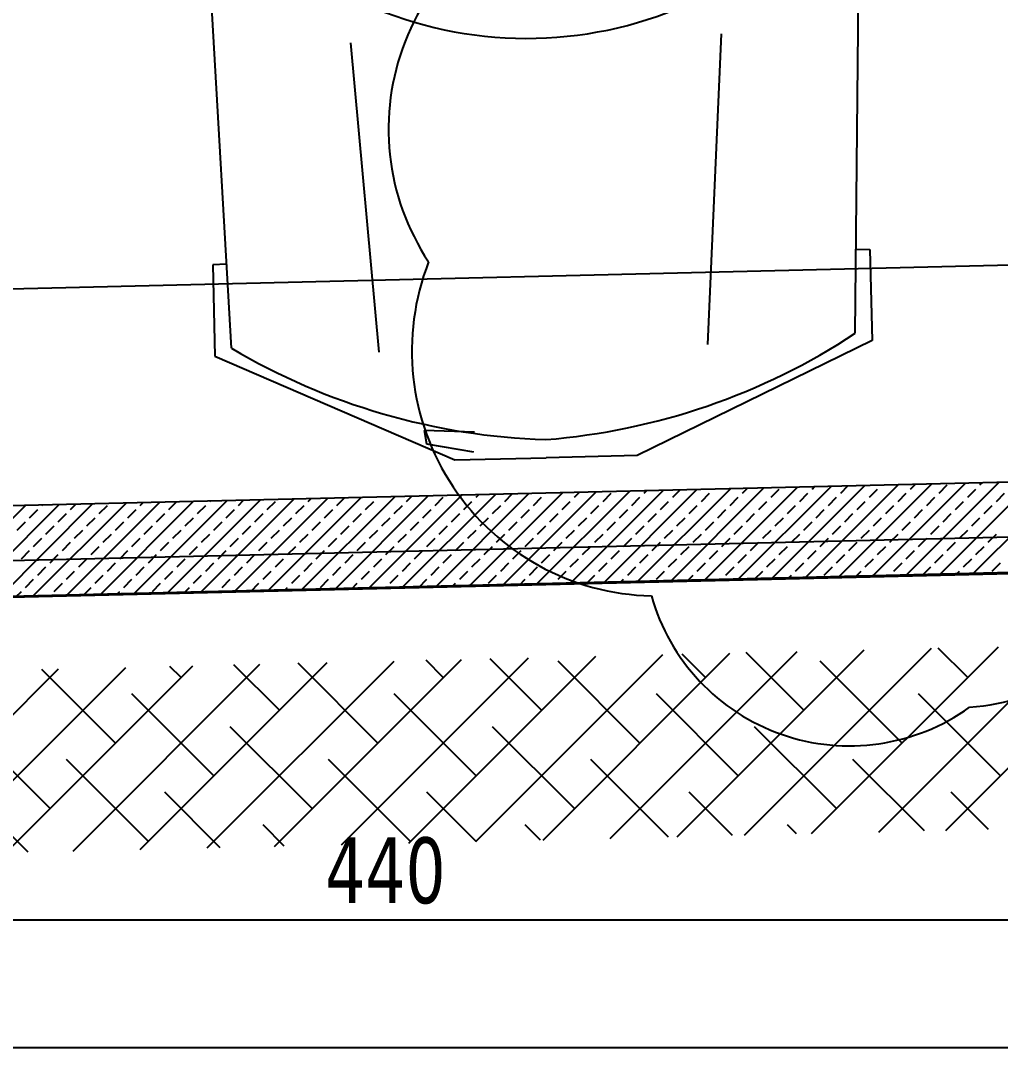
# Model space of a CAD drawing. Header units: millimetres. Extents: x 43168.9 to 43194.6, y -25545.1 to -25543.4.
# Drawn here: x 43169.6669 to 43169.7206, y -25544.7989 to -25544.7426 of the extents above; entities that cross this region are included whole.
import ezdxf

# ---------------------------------------------------------------- set-up
doc = ezdxf.new("R2010")
doc.units = ezdxf.units.MM
doc.header["$LTSCALE"] = 200
doc.linetypes.add('DASHDOT', pattern=[1, 0.5, -0.25, 0, -0.25])
doc.linetypes.add('DASHDOT2', pattern=[0.5, 0.25, -0.125, 0, -0.125])
for name, color, linetype in [('aks_sgh', 5, 'DASHDOT2'), ('kolon-b.a_sgh', 6, 'Continuous'), ('olcuaks_sgh', 41, 'Continuous'), ('olcuic_sgh', 183, 'Continuous'), ('tarama-betonarme_sgh', 223, 'Continuous'), ('tarama-zemin_sgh', 197, 'Continuous'), ('yapi-yaklasma_sgh', 41, 'DASHDOT')]:
    doc.layers.add(name, color=color, linetype=linetype)
doc.styles.add('dim', font='VERDANA.TTF', dxfattribs={"width": 0.7})

msp = doc.modelspace()

# ---------------------------------------------------------------- linework, layer by layer
at = {"color": 0}
for p, q in [((43169.71266425836, -25544.75978186952), (43169.71291991898, -25544.73258484591)), ((43169.67847943536, -25544.76059591263), (43169.67692951329, -25544.73344188536)), ((43169.70457938113, -25544.76039175014), (43169.70533062029, -25544.74336875409)), ((43169.68658417829, -25544.76082026986), (43169.68502351299, -25544.7438523272)), ((43169.71270759476, -25544.75517176925), (43169.71346849041, -25544.75517857181)), ((43169.7134579493, -25544.75517882282), (43169.71346849041, -25544.75517857181)), ((43169.71346849041, -25544.75517857181), (43169.71358752366, -25544.76017723926)), ((43169.71346849041, -25544.75517857181), (43169.71358752366, -25544.76017723926)), ((43169.67821671189, -25544.75599310056), (43169.6774570025, -25544.75603611328)), ((43169.67746754361, -25544.75603586226), (43169.6774570025, -25544.75603611328)), ((43169.6774570025, -25544.75603611328), (43169.67757603576, -25544.76103478074)), ((43169.6774570025, -25544.75603611328), (43169.67757603576, -25544.76103478074)), ((43169.71358752366, -25544.76017723926), (43169.70072328707, -25544.7664853777)), ((43169.71358752366, -25544.76017723926), (43169.70072328707, -25544.7664853777)), ((43169.67757603576, -25544.76103478074), (43169.69072595216, -25544.76672344421)), ((43169.67757603576, -25544.76103478074), (43169.69072595216, -25544.76672344421)), ((43169.68904980939, -25544.76508388485), (43169.69179757304, -25544.76517310594)), ((43169.68904980939, -25544.76508388485), (43169.68917526767, -25544.76583183272)), ((43169.68917526767, -25544.76583183272), (43169.69175153163, -25544.76627981426)), ((43169.69072595216, -25544.76672344421), (43169.69572461962, -25544.76660441095)), ((43169.69072595216, -25544.76672344421), (43169.69572461962, -25544.76660441095)), ((43169.70072328707, -25544.7664853777), (43169.69572461962, -25544.76660441095)), ((43169.70072328707, -25544.7664853777), (43169.69572461962, -25544.76660441095))]:
    msp.add_line(p, q, dxfattribs=at)
for centre, radius, start, end in [((43169.70022894128, -25544.74858737889), 0.01314118172039141, 103.621445887665, 213.6214460394324), ((43169.70179863019, -25544.76074191255), 0.0134298384291608, 158.7008566225684, 268.700856242355), ((43169.7180628382, -25544.76788984748), 0.0124105662812436, 274.0260369413425, 24.02603716352335), ((43169.71235031675, -25544.77111322015), 0.01127785448689088, 195.7173427148181, 305.7173430709144)]:
    msp.add_arc(centre, radius, start, end)
for centre, radius, start, end in [((43169.69465842174, -25544.72183063244), 0.02178608257773878, 271.3641260648575, 318.6228821496106), ((43169.69465842174, -25544.72183063244), 0.02178608257773878, 224.1053709096929, 271.3641260648575), ((43169.69284430654, -25544.72966188507), 0.03605612228057108, 274.5439569055944, 303.3462461694842), ((43169.6968432405, -25544.72956665846), 0.03605612228057108, 239.3820053227603, 268.1842973649074)]:
    msp.add_arc(centre, radius, start, end, dxfattribs=at)
at = {"layer": 'aks_sgh'}
msp.add_line((43169.06599999902, -25544.78649254972), (43169.93700293692, -25544.76581288985), dxfattribs=at)
at = {"layer": 'kolon-b.a_sgh'}
for p, q in [((43169.93406195791, -25544.76288187019), (43169.06399999902, -25544.783539189)), ((43169.06399999902, -25544.78854059805), (43169.9389635896, -25544.76776690297))]:
    msp.add_line(p, q, dxfattribs=at)
at = {"layer": 'olcuaks_sgh'}
for p, q in [((43169.64262904157, -25544.79191939969), (43169.73112904157, -25544.79191939969)), ((43169.03374999903, -25544.79891939969), (43169.98612904157, -25544.79891939969))]:
    msp.add_line(p, q, dxfattribs=at)
at = {"layer": 'olcuic_sgh'}
msp.add_line((43169.06846764401, -25544.77153098372), (43169.93402946203, -25544.75098050884), dxfattribs=at)
at = {"layer": 'tarama-betonarme_sgh'}
for p, q in [((43169.71357883537, -25544.77311806753), (43169.7187018775, -25544.7679950254)), ((43169.71541856613, -25544.77307438799), (43169.72054160827, -25544.76795134586)), ((43169.7172582969, -25544.77303070845), (43169.72238133902, -25544.76790766633)), ((43169.71909802766, -25544.77298702891), (43169.72422106979, -25544.76786398678)), ((43169.71950190573, -25544.76809302318), (43169.71962174328, -25544.76797318562)), ((43169.68966233546, -25544.77368590153), (43169.69478537759, -25544.7685628594)), ((43169.69150206622, -25544.77364222199), (43169.69662510835, -25544.76851917987)), ((43169.69334179698, -25544.77359854246), (43169.69846483911, -25544.76847550032)), ((43169.69518152774, -25544.77355486292), (43169.70030456987, -25544.76843182079)), ((43169.695704227, -25544.76854203598), (43169.69570524336, -25544.76854101962)), ((43169.69702125851, -25544.77351118338), (43169.70214430064, -25544.76838814125)), ((43169.69727577182, -25544.76876654239), (43169.69754497412, -25544.76849734009)), ((43169.69884731665, -25544.76899104879), (43169.69929632945, -25544.76854203598)), ((43169.69886098927, -25544.77346750384), (43169.7039840314, -25544.76834446171)), ((43169.70070072003, -25544.7734238243), (43169.70582376216, -25544.76830078217)), ((43169.70109238067, -25544.76854203598), (43169.70122443565, -25544.76840998101)), ((43169.70254045079, -25544.77338014476), (43169.70766349293, -25544.76825710263)), ((43169.7026639255, -25544.76876654239), (43169.70306416642, -25544.76836630147)), ((43169.70423547032, -25544.76899104879), (43169.70468448313, -25544.76854203598)), ((43169.70438018156, -25544.77333646522), (43169.70950322368, -25544.7682134231)), ((43169.70621991232, -25544.77329278569), (43169.71134295445, -25544.76816974355)), ((43169.70648053435, -25544.76854203598), (43169.70674362794, -25544.76827894239)), ((43169.70805207917, -25544.76876654239), (43169.70850109198, -25544.76831752958)), ((43169.70805964308, -25544.77324910615), (43169.71318268521, -25544.76812606402)), ((43169.70962362399, -25544.76899104879), (43169.7100726368, -25544.76854203598)), ((43169.70989937385, -25544.77320542661), (43169.71502241598, -25544.76808238448)), ((43169.7102971432, -25544.76831752958), (43169.71042308946, -25544.76819158332)), ((43169.71173910461, -25544.77316174707), (43169.71686214674, -25544.76803870494)), ((43169.71186868802, -25544.76854203598), (43169.71226282023, -25544.76814790378)), ((43169.71344023284, -25544.76876654239), (43169.71388924565, -25544.76831752958)), ((43169.71501177766, -25544.76899104879), (43169.71546079047, -25544.76854203598)), ((43169.71568529688, -25544.76831752958), (43169.71594228176, -25544.7680605447)), ((43169.71725684169, -25544.76854203598), (43169.7177058545, -25544.76809302318)), ((43169.71882838652, -25544.76876654239), (43169.71927739932, -25544.76831752958)), ((43169.72039993134, -25544.76899104879), (43169.72084894414, -25544.76854203598)), ((43169.66574583554, -25544.77425373553), (43169.67086887767, -25544.7691306934)), ((43169.66758556631, -25544.774210056), (43169.67270860843, -25544.76908701386)), ((43169.66942529706, -25544.77416637646), (43169.67454833919, -25544.76904333433)), ((43169.67126502783, -25544.77412269692), (43169.67638806996, -25544.76899965479)), ((43169.67310475859, -25544.77407901738), (43169.67822780072, -25544.76895597525)), ((43169.67347809311, -25544.76921555519), (43169.67362847421, -25544.76906517409)), ((43169.67494448935, -25544.77403533784), (43169.68006753148, -25544.76891229571)), ((43169.67504963792, -25544.76944006159), (43169.67546820497, -25544.76902149455)), ((43169.67678422012, -25544.7739916583), (43169.68190726225, -25544.76886861617)), ((43169.67729470196, -25544.76899104879), (43169.67730793574, -25544.76897781501)), ((43169.67862395088, -25544.77394797876), (43169.68374699301, -25544.76882493664)), ((43169.67886624678, -25544.76921555519), (43169.67914766649, -25544.76893413547)), ((43169.6804377916, -25544.76944006159), (43169.6808868044, -25544.76899104879)), ((43169.68046368165, -25544.77390429923), (43169.68558672377, -25544.76878125709)), ((43169.6823034124, -25544.77386061969), (43169.68742645453, -25544.76873757756)), ((43169.68268285563, -25544.76899104879), (43169.68282712802, -25544.76884677639)), ((43169.68414314317, -25544.77381694015), (43169.6892661853, -25544.76869389802)), ((43169.68425440045, -25544.76921555519), (43169.68466685879, -25544.76880309686)), ((43169.68582594527, -25544.76944006159), (43169.68627495808, -25544.76899104879)), ((43169.68598287393, -25544.77377326061), (43169.69110591606, -25544.76865021848)), ((43169.68649946448, -25544.76876654239), (43169.68650658955, -25544.76875941732)), ((43169.68782260469, -25544.77372958107), (43169.69294564682, -25544.76860653894)), ((43169.6880710093, -25544.76899104879), (43169.68834632031, -25544.76871573778)), ((43169.68964255412, -25544.76921555519), (43169.69009156692, -25544.76876654239)), ((43169.69121409894, -25544.76944006159), (43169.69166311175, -25544.76899104879)), ((43169.69188761815, -25544.76876654239), (43169.69202578183, -25544.7686283787)), ((43169.69345916298, -25544.76899104879), (43169.6938655126, -25544.76858469916)), ((43169.69503070779, -25544.76921555519), (43169.6954797206, -25544.76876654239)), ((43169.69660225262, -25544.76944006159), (43169.69705126542, -25544.76899104879)), ((43169.70041886147, -25544.76921555519), (43169.70086787427, -25544.76876654239)), ((43169.70199040629, -25544.76944006159), (43169.7024394191, -25544.76899104879)), ((43169.70580701514, -25544.76921555519), (43169.70625602794, -25544.76876654239)), ((43169.70737855996, -25544.76944006159), (43169.70782757277, -25544.76899104879)), ((43169.71119516881, -25544.76921555519), (43169.71164418162, -25544.76876654239)), ((43169.71276671364, -25544.76944006159), (43169.71321572644, -25544.76899104879)), ((43169.71658332249, -25544.76921555519), (43169.71703233529, -25544.76876654239)), ((43169.7181548673, -25544.76944006159), (43169.71860388012, -25544.76899104879)), ((43169.66206637401, -25544.77434109461), (43169.66718941614, -25544.76921805248)), ((43169.66390610478, -25544.77429741507), (43169.66902914691, -25544.76917437294)), ((43169.66741642022, -25544.7698890744), (43169.66786543303, -25544.76944006159)), ((43169.66808993943, -25544.76921555519), (43169.66810928192, -25544.7691962127)), ((43169.66898796504, -25544.77011358081), (43169.66943697785, -25544.769664568)), ((43169.66966148425, -25544.76944006159), (43169.66994901268, -25544.76915253316)), ((43169.67123302908, -25544.769664568), (43169.67168204188, -25544.76921555519)), ((43169.67280457389, -25544.7698890744), (43169.6732535867, -25544.76944006159)), ((43169.67437611872, -25544.77011358081), (43169.67482513152, -25544.769664568)), ((43169.67662118275, -25544.769664568), (43169.67707019555, -25544.76921555519)), ((43169.67819272757, -25544.7698890744), (43169.67864174037, -25544.76944006159)), ((43169.67976427239, -25544.77011358081), (43169.6802132852, -25544.769664568)), ((43169.68200933642, -25544.769664568), (43169.68245834923, -25544.76921555519)), ((43169.68358088124, -25544.7698890744), (43169.68402989404, -25544.76944006159)), ((43169.68515242606, -25544.77011358081), (43169.68560143887, -25544.769664568)), ((43169.6873974901, -25544.769664568), (43169.6878465029, -25544.76921555519)), ((43169.68896903491, -25544.7698890744), (43169.68941804772, -25544.76944006159)), ((43169.69054057974, -25544.77011358081), (43169.69098959254, -25544.769664568)), ((43169.69278564376, -25544.769664568), (43169.69323465657, -25544.76921555519)), ((43169.69435718859, -25544.7698890744), (43169.69480620139, -25544.76944006159)), ((43169.69592873341, -25544.77011358081), (43169.69637774622, -25544.769664568)), ((43169.69817379743, -25544.769664568), (43169.69862281025, -25544.76921555519)), ((43169.69974534226, -25544.7698890744), (43169.70019435506, -25544.76944006159)), ((43169.70131688708, -25544.77011358081), (43169.70176589989, -25544.769664568)), ((43169.70356195111, -25544.769664568), (43169.70401096391, -25544.76921555519)), ((43169.70513349593, -25544.7698890744), (43169.70558250874, -25544.76944006159)), ((43169.70670504075, -25544.77011358081), (43169.70715405356, -25544.769664568)), ((43169.70895010478, -25544.769664568), (43169.70939911759, -25544.76921555519)), ((43169.71052164961, -25544.7698890744), (43169.71097066241, -25544.76944006159)), ((43169.71209319442, -25544.77011358081), (43169.71254220723, -25544.769664568)), ((43169.71433825845, -25544.769664568), (43169.71478727126, -25544.76921555519)), ((43169.71590980328, -25544.7698890744), (43169.71635881608, -25544.76944006159)), ((43169.7174813481, -25544.77011358081), (43169.7179303609, -25544.769664568)), ((43169.71972641213, -25544.769664568), (43169.72017542493, -25544.76921555519)), ((43169.66674290101, -25544.77056259361), (43169.66719191382, -25544.77011358081)), ((43169.67055950987, -25544.77033808721), (43169.67100852267, -25544.7698890744)), ((43169.67213105469, -25544.77056259361), (43169.67258006749, -25544.77011358081)), ((43169.67594766353, -25544.77033808721), (43169.67639667635, -25544.7698890744)), ((43169.67751920836, -25544.77056259361), (43169.67796822116, -25544.77011358081)), ((43169.68133581721, -25544.77033808721), (43169.68178483002, -25544.7698890744)), ((43169.68290736203, -25544.77056259361), (43169.68335637484, -25544.77011358081)), ((43169.68672397088, -25544.77033808721), (43169.68717298369, -25544.7698890744)), ((43169.68829551571, -25544.77056259361), (43169.68874452851, -25544.77011358081)), ((43169.69211212455, -25544.77033808721), (43169.69256113736, -25544.7698890744)), ((43169.69368366938, -25544.77056259361), (43169.69413268218, -25544.77011358081)), ((43169.69750027823, -25544.77033808721), (43169.69794929103, -25544.7698890744)), ((43169.69907182305, -25544.77056259361), (43169.69952083586, -25544.77011358081)), ((43169.7028884319, -25544.77033808721), (43169.70333744471, -25544.7698890744)), ((43169.70445997673, -25544.77056259361), (43169.70490898953, -25544.77011358081)), ((43169.70827658557, -25544.77033808721), (43169.70872559838, -25544.7698890744)), ((43169.7098481304, -25544.77056259361), (43169.7102971432, -25544.77011358081)), ((43169.71366473925, -25544.77033808721), (43169.71411375205, -25544.7698890744)), ((43169.71523628406, -25544.77056259361), (43169.71568529688, -25544.77011358081)), ((43169.71905289292, -25544.77033808721), (43169.71950190573, -25544.7698890744)), ((43169.66831444584, -25544.77078710001), (43169.66876345864, -25544.77033808721)), ((43169.66988599065, -25544.77101160642), (43169.67033500346, -25544.77056259361)), ((43169.67145753548, -25544.77123611282), (43169.67190654828, -25544.77078710001)), ((43169.67370259951, -25544.77078710001), (43169.67415161231, -25544.77033808721)), ((43169.67527414433, -25544.77101160642), (43169.67572315713, -25544.77056259361)), ((43169.67684568915, -25544.77123611282), (43169.67729470196, -25544.77078710001)), ((43169.67909075318, -25544.77078710001), (43169.67953976599, -25544.77033808721)), ((43169.680662298, -25544.77101160642), (43169.68111131081, -25544.77056259361)), ((43169.68223384282, -25544.77123611282), (43169.68268285563, -25544.77078710001)), ((43169.68447890685, -25544.77078710001), (43169.68492791966, -25544.77033808721)), ((43169.68605045167, -25544.77101160642), (43169.68649946448, -25544.77056259361)), ((43169.6876219965, -25544.77123611282), (43169.6880710093, -25544.77078710001)), ((43169.68986706052, -25544.77078710001), (43169.69031607333, -25544.77033808721)), ((43169.69143860535, -25544.77101160642), (43169.69188761815, -25544.77056259361)), ((43169.69301015017, -25544.77123611282), (43169.69345916298, -25544.77078710001)), ((43169.6952552142, -25544.77078710001), (43169.695704227, -25544.77033808721)), ((43169.69682675902, -25544.77101160642), (43169.69727577182, -25544.77056259361)), ((43169.69839830384, -25544.77123611282), (43169.69884731665, -25544.77078710001)), ((43169.70064336787, -25544.77078710001), (43169.70109238067, -25544.77033808721)), ((43169.70221491269, -25544.77101160642), (43169.7026639255, -25544.77056259361)), ((43169.70378645751, -25544.77123611282), (43169.70423547032, -25544.77078710001)), ((43169.70603152154, -25544.77078710001), (43169.70648053435, -25544.77033808721)), ((43169.70760306637, -25544.77101160642), (43169.70805207917, -25544.77056259361)), ((43169.70917461118, -25544.77123611282), (43169.70962362399, -25544.77078710001)), ((43169.71141967522, -25544.77078710001), (43169.71186868802, -25544.77033808721)), ((43169.71299122004, -25544.77101160642), (43169.71344023284, -25544.77056259361)), ((43169.71456276486, -25544.77123611282), (43169.71501177766, -25544.77078710001)), ((43169.71680782889, -25544.77078710001), (43169.71725684169, -25544.77033808721)), ((43169.71837937371, -25544.77101160642), (43169.71882838652, -25544.77056259361)), ((43169.71995091853, -25544.77123611282), (43169.72039993134, -25544.77078710001)), ((43169.66764092663, -25544.77146061922), (43169.66808993943, -25544.77101160642)), ((43169.66921247145, -25544.77168512563), (43169.66966148425, -25544.77123611282)), ((43169.6730290803, -25544.77146061922), (43169.67347809311, -25544.77101160642)), ((43169.67460062512, -25544.77168512563), (43169.67504963792, -25544.77123611282)), ((43169.67841723397, -25544.77146061922), (43169.67886624678, -25544.77101160642)), ((43169.67998877879, -25544.77168512563), (43169.6804377916, -25544.77123611282)), ((43169.68380538764, -25544.77146061922), (43169.68425440045, -25544.77101160642)), ((43169.68537693247, -25544.77168512563), (43169.68582594527, -25544.77123611282)), ((43169.68919354132, -25544.77146061922), (43169.68964255412, -25544.77101160642)), ((43169.69076508614, -25544.77168512563), (43169.69121409894, -25544.77123611282)), ((43169.69458169499, -25544.77146061922), (43169.69503070779, -25544.77101160642)), ((43169.69615323981, -25544.77168512563), (43169.69660225262, -25544.77123611282)), ((43169.69996984866, -25544.77146061922), (43169.70041886147, -25544.77101160642)), ((43169.70154139349, -25544.77168512563), (43169.70199040629, -25544.77123611282)), ((43169.70535800233, -25544.77146061922), (43169.70580701514, -25544.77101160642)), ((43169.70692954715, -25544.77168512563), (43169.70737855996, -25544.77123611282)), ((43169.71074615601, -25544.77146061922), (43169.71119516881, -25544.77101160642)), ((43169.71231770083, -25544.77168512563), (43169.71276671364, -25544.77123611282)), ((43169.71613430968, -25544.77146061922), (43169.71658332249, -25544.77101160642)), ((43169.7177058545, -25544.77168512563), (43169.7181548673, -25544.77123611282)), ((43169.66696740741, -25544.77213413843), (43169.66741642022, -25544.77168512563)), ((43169.66853895224, -25544.77235864483), (43169.66898796504, -25544.77190963203)), ((43169.67078401627, -25544.77190963203), (43169.67123302908, -25544.77146061922)), ((43169.67235556109, -25544.77213413843), (43169.67280457389, -25544.77168512563)), ((43169.67392710591, -25544.77235864483), (43169.67437611872, -25544.77190963203)), ((43169.67617216994, -25544.77190963203), (43169.67662118275, -25544.77146061922)), ((43169.67774371476, -25544.77213413843), (43169.67819272757, -25544.77168512563)), ((43169.67931525959, -25544.77235864483), (43169.67976427239, -25544.77190963203)), ((43169.68156032361, -25544.77190963203), (43169.68200933642, -25544.77146061922)), ((43169.68313186843, -25544.77213413843), (43169.68358088124, -25544.77168512563)), ((43169.68470341326, -25544.77235864483), (43169.68515242606, -25544.77190963203)), ((43169.68694847728, -25544.77190963203), (43169.6873974901, -25544.77146061922)), ((43169.68852002211, -25544.77213413843), (43169.68896903491, -25544.77168512563)), ((43169.69009156692, -25544.77235864483), (43169.69054057974, -25544.77190963203)), ((43169.69233663096, -25544.77190963203), (43169.69278564376, -25544.77146061922)), ((43169.69390817578, -25544.77213413843), (43169.69435718859, -25544.77168512563)), ((43169.6954797206, -25544.77235864483), (43169.69592873341, -25544.77190963203)), ((43169.69772478463, -25544.77190963203), (43169.69817379743, -25544.77146061922)), ((43169.69929632945, -25544.77213413843), (43169.69974534226, -25544.77168512563)), ((43169.70086787427, -25544.77235864483), (43169.70131688708, -25544.77190963203)), ((43169.7031129383, -25544.77190963203), (43169.70356195111, -25544.77146061922)), ((43169.70468448313, -25544.77213413843), (43169.70513349593, -25544.77168512563)), ((43169.70625602794, -25544.77235864483), (43169.70670504075, -25544.77190963203)), ((43169.70850109198, -25544.77190963203), (43169.70895010478, -25544.77146061922)), ((43169.7100726368, -25544.77213413843), (43169.71052164961, -25544.77168512563)), ((43169.71164418162, -25544.77235864483), (43169.71209319442, -25544.77190963203)), ((43169.71388924565, -25544.77190963203), (43169.71433825845, -25544.77146061922)), ((43169.71546079047, -25544.77213413843), (43169.71590980328, -25544.77168512563)), ((43169.71703233529, -25544.77235864483), (43169.7174813481, -25544.77190963203)), ((43169.71927739932, -25544.77190963203), (43169.71972641213, -25544.77146061922)), ((43169.67011049706, -25544.77258315124), (43169.67055950987, -25544.77213413843)), ((43169.67168204188, -25544.77280765764), (43169.67213105469, -25544.77235864483)), ((43169.67549865073, -25544.77258315124), (43169.67594766353, -25544.77213413843)), ((43169.67707019555, -25544.77280765764), (43169.67751920836, -25544.77235864483)), ((43169.6808868044, -25544.77258315124), (43169.68133581721, -25544.77213413843)), ((43169.68245834923, -25544.77280765764), (43169.68290736203, -25544.77235864483)), ((43169.68627495808, -25544.77258315124), (43169.68672397088, -25544.77213413843)), ((43169.6878465029, -25544.77280765764), (43169.68829551571, -25544.77235864483)), ((43169.69166311175, -25544.77258315124), (43169.69211212455, -25544.77213413843)), ((43169.69323465657, -25544.77280765764), (43169.69368366938, -25544.77235864483)), ((43169.69705126542, -25544.77258315124), (43169.69750027823, -25544.77213413843)), ((43169.69862281025, -25544.77280765764), (43169.69907182305, -25544.77235864483)), ((43169.7024394191, -25544.77258315124), (43169.7028884319, -25544.77213413843)), ((43169.70401096391, -25544.77280765764), (43169.70445997673, -25544.77235864483)), ((43169.70782757277, -25544.77258315124), (43169.70827658557, -25544.77213413843)), ((43169.70939911759, -25544.77280765764), (43169.7098481304, -25544.77235864483)), ((43169.71321572644, -25544.77258315124), (43169.71366473925, -25544.77213413843)), ((43169.71478727126, -25544.77280765764), (43169.71523628406, -25544.77235864483)), ((43169.71860388012, -25544.77258315124), (43169.71905289292, -25544.77213413843)), ((43169.72017542493, -25544.77280765764), (43169.72062443774, -25544.77235864483)), ((43169.66786543303, -25544.77303216404), (43169.66831444584, -25544.77258315124)), ((43169.66943697785, -25544.77325667045), (43169.66988599065, -25544.77280765764)), ((43169.67100852267, -25544.77348117685), (43169.67145753548, -25544.77303216404)), ((43169.6732535867, -25544.77303216404), (43169.67370259951, -25544.77258315124)), ((43169.67482513152, -25544.77325667045), (43169.67527414433, -25544.77280765764)), ((43169.67639667635, -25544.77348117685), (43169.67684568915, -25544.77303216404)), ((43169.67864174037, -25544.77303216404), (43169.67909075318, -25544.77258315124)), ((43169.6802132852, -25544.77325667045), (43169.680662298, -25544.77280765764)), ((43169.68178483002, -25544.77348117685), (43169.68223384282, -25544.77303216404)), ((43169.68402989404, -25544.77303216404), (43169.68447890685, -25544.77258315124)), ((43169.68560143887, -25544.77325667045), (43169.68605045167, -25544.77280765764)), ((43169.68717298369, -25544.77348117685), (43169.6876219965, -25544.77303216404)), ((43169.68941804772, -25544.77303216404), (43169.68986706052, -25544.77258315124)), ((43169.69098959254, -25544.77325667045), (43169.69143860535, -25544.77280765764)), ((43169.69256113736, -25544.77348117685), (43169.69301015017, -25544.77303216404)), ((43169.69480620139, -25544.77303216404), (43169.6952552142, -25544.77258315124)), ((43169.69637774622, -25544.77325667045), (43169.69682675902, -25544.77280765764)), ((43169.69794929103, -25544.77348117685), (43169.69839830384, -25544.77303216404)), ((43169.70019435506, -25544.77303216404), (43169.70064336787, -25544.77258315124)), ((43169.70176589989, -25544.77325667045), (43169.70221491269, -25544.77280765764)), ((43169.70346031657, -25544.77335830498), (43169.70378645751, -25544.77303216404)), ((43169.70558250874, -25544.77303216404), (43169.70603152154, -25544.77258315124)), ((43169.70715405356, -25544.77325667045), (43169.70760306637, -25544.77280765764)), ((43169.70897950886, -25544.77322726637), (43169.70917461118, -25544.77303216404)), ((43169.71097066241, -25544.77303216404), (43169.71141967522, -25544.77258315124)), ((43169.71265897039, -25544.77313990729), (43169.71299122004, -25544.77280765764)), ((43169.71449870115, -25544.77309622775), (43169.71456276486, -25544.77303216404)), ((43169.71635881608, -25544.77303216404), (43169.71680782889, -25544.77258315124)), ((43169.71817816268, -25544.77300886867), (43169.71837937371, -25544.77280765764)), ((43169.66719191382, -25544.77370568325), (43169.66764092663, -25544.77325667045)), ((43169.66876345864, -25544.77393018965), (43169.66921247145, -25544.77348117685)), ((43169.67258006749, -25544.77370568325), (43169.6730290803, -25544.77325667045)), ((43169.67415161231, -25544.77393018965), (43169.67460062512, -25544.77348117685)), ((43169.67796822116, -25544.77370568325), (43169.67841723397, -25544.77325667045)), ((43169.67954381666, -25544.77392613898), (43169.67998877879, -25544.77348117685)), ((43169.68335637484, -25544.77370568325), (43169.68380538764, -25544.77325667045)), ((43169.68506300895, -25544.77379510037), (43169.68537693247, -25544.77348117685)), ((43169.68874452851, -25544.77370568325), (43169.68919354132, -25544.77325667045)), ((43169.69058220123, -25544.77366406175), (43169.69076508614, -25544.77348117685)), ((43169.69426166276, -25544.77357670268), (43169.69458169499, -25544.77325667045)), ((43169.69610139352, -25544.77353302314), (43169.69615323981, -25544.77348117685)), ((43169.69978085505, -25544.77344566406), (43169.69996984866, -25544.77325667045)), ((43169.70530004734, -25544.77331462544), (43169.70535800233, -25544.77325667045)), ((43169.66666570132, -25544.77423189575), (43169.66696740741, -25544.77393018965)), ((43169.66850543208, -25544.77418821622), (43169.66853895224, -25544.77415469606)), ((43169.67034516284, -25544.77414453668), (43169.67078401627, -25544.77370568325)), ((43169.67218489361, -25544.77410085714), (43169.67235556109, -25544.77393018965)), ((43169.67586435513, -25544.77401349806), (43169.67617216994, -25544.77370568325)), ((43169.67770408589, -25544.77396981852), (43169.67774371476, -25544.77393018965)), ((43169.68138354742, -25544.77388245945), (43169.68156032361, -25544.77370568325)), ((43169.68690273971, -25544.77375142083), (43169.68694847728, -25544.77370568325))]:
    msp.add_line(p, q, dxfattribs=at)
at = {"layer": 'tarama-zemin_sgh'}
for p, q in [((43169.71027270199, -25544.78720050826), (43169.72051878625, -25544.776954424)), ((43169.71395216352, -25544.78711314918), (43169.72419824777, -25544.77686706492)), ((43169.71763162504, -25544.7870257901), (43169.72787770929, -25544.77677970585)), ((43169.68451647131, -25544.7878120218), (43169.69476255557, -25544.77756593754)), ((43169.68819593284, -25544.78772466272), (43169.69844201709, -25544.77747857846)), ((43169.69187539436, -25544.78763730365), (43169.70212147862, -25544.77739121939)), ((43169.69555485588, -25544.78754994457), (43169.70580094014, -25544.77730386031)), ((43169.69923431741, -25544.78746258549), (43169.70948040167, -25544.77721650123)), ((43169.70291377894, -25544.78737522641), (43169.7131598632, -25544.77712914216)), ((43169.70445997633, -25544.77864482412), (43169.70318121106, -25544.77736605885)), ((43169.70659324047, -25544.78728786734), (43169.71683932472, -25544.77704178308)), ((43169.70984813001, -25544.78044087534), (43169.70669000645, -25544.77728275178)), ((43169.71882838613, -25544.77864482412), (43169.71721639261, -25544.7770328306)), ((43169.66243970216, -25544.78833617626), (43169.67268578641, -25544.778090092)), ((43169.66611916368, -25544.78824881719), (43169.67636524794, -25544.77800273293)), ((43169.66979862521, -25544.78816145811), (43169.68004470946, -25544.77791537385)), ((43169.67347808673, -25544.78807409903), (43169.68372417099, -25544.77782801477)), ((43169.67572315675, -25544.77864482412), (43169.67511084797, -25544.77803251534)), ((43169.67715754826, -25544.78798673995), (43169.68740363252, -25544.7777406557)), ((43169.68111131042, -25544.78044087534), (43169.67861964335, -25544.77794920827)), ((43169.68083700979, -25544.78789938087), (43169.69108309404, -25544.77765329662)), ((43169.68649946409, -25544.78223692657), (43169.68212843873, -25544.77786590121)), ((43169.69009156654, -25544.77864482412), (43169.68914602951, -25544.77769928709)), ((43169.69547972021, -25544.78044087534), (43169.6926548249, -25544.77761598003)), ((43169.70086787389, -25544.78223692657), (43169.69637774582, -25544.77774679851)), ((43169.71523628368, -25544.78223692657), (43169.71074615562, -25544.77774679851)), ((43169.65876024063, -25544.78842353534), (43169.66900632489, -25544.77817745108)), ((43169.6721310543, -25544.78223692657), (43169.66809325719, -25544.77819912946)), ((43169.67751920797, -25544.78403297779), (43169.67302907991, -25544.77954284973)), ((43169.69188761777, -25544.78403297779), (43169.6873974897, -25544.77954284973)), ((43169.70625602756, -25544.78403297779), (43169.7017658995, -25544.77954284973)), ((43169.72062443735, -25544.78403297779), (43169.71613430929, -25544.77954284973)), ((43169.66853895185, -25544.78582902902), (43169.66404882379, -25544.78133890096)), ((43169.68290736165, -25544.78582902902), (43169.67841723358, -25544.78133890096)), ((43169.69727577144, -25544.78582902902), (43169.69278564338, -25544.78133890096)), ((43169.71164418123, -25544.78582902902), (43169.70715405317, -25544.78133890096)), ((43169.67392710552, -25544.78762508024), (43169.66943697746, -25544.78313495218)), ((43169.68829551532, -25544.78762508024), (43169.68380538726, -25544.78313495218)), ((43169.70242566037, -25544.7873868155), (43169.69817379705, -25544.78313495218)), ((43169.71646084191, -25544.78705358725), (43169.71254220684, -25544.78313495218)), ((43169.67786409266, -25544.78796996492), (43169.67482513114, -25544.7849310034)), ((43169.69189927421, -25544.78763673668), (43169.68919354093, -25544.7849310034)), ((43169.70593445575, -25544.78730350843), (43169.70356195072, -25544.7849310034)), ((43169.7199696373, -25544.78697028019), (43169.71793036052, -25544.7849310034)), ((43169.66733770649, -25544.78821988611), (43169.66584487502, -25544.78672705463)), ((43169.68137288804, -25544.78788665786), (43169.68021328481, -25544.78672705463)), ((43169.69540806959, -25544.78755342962), (43169.6945816946, -25544.78672705463)), ((43169.70944325114, -25544.78722020138), (43169.7089501044, -25544.78672705463))]:
    msp.add_line(p, q, dxfattribs=at)
at = {"layer": 'yapi-yaklasma_sgh'}
msp.add_line((43169.89894020206, -25544.76866528517), (43169.10399999889, -25544.7875909039), dxfattribs=at)

# ---------------------------------------------------------------- texts
at = {"layer": 'olcuaks_sgh', "color": 2, "style": 'dim', "width": 0.7}
msp.add_text('440', height=0.0036, dxfattribs=at).set_placement((43169.68362284278, -25544.7910081841))

doc.saveas('drawing.dxf')
